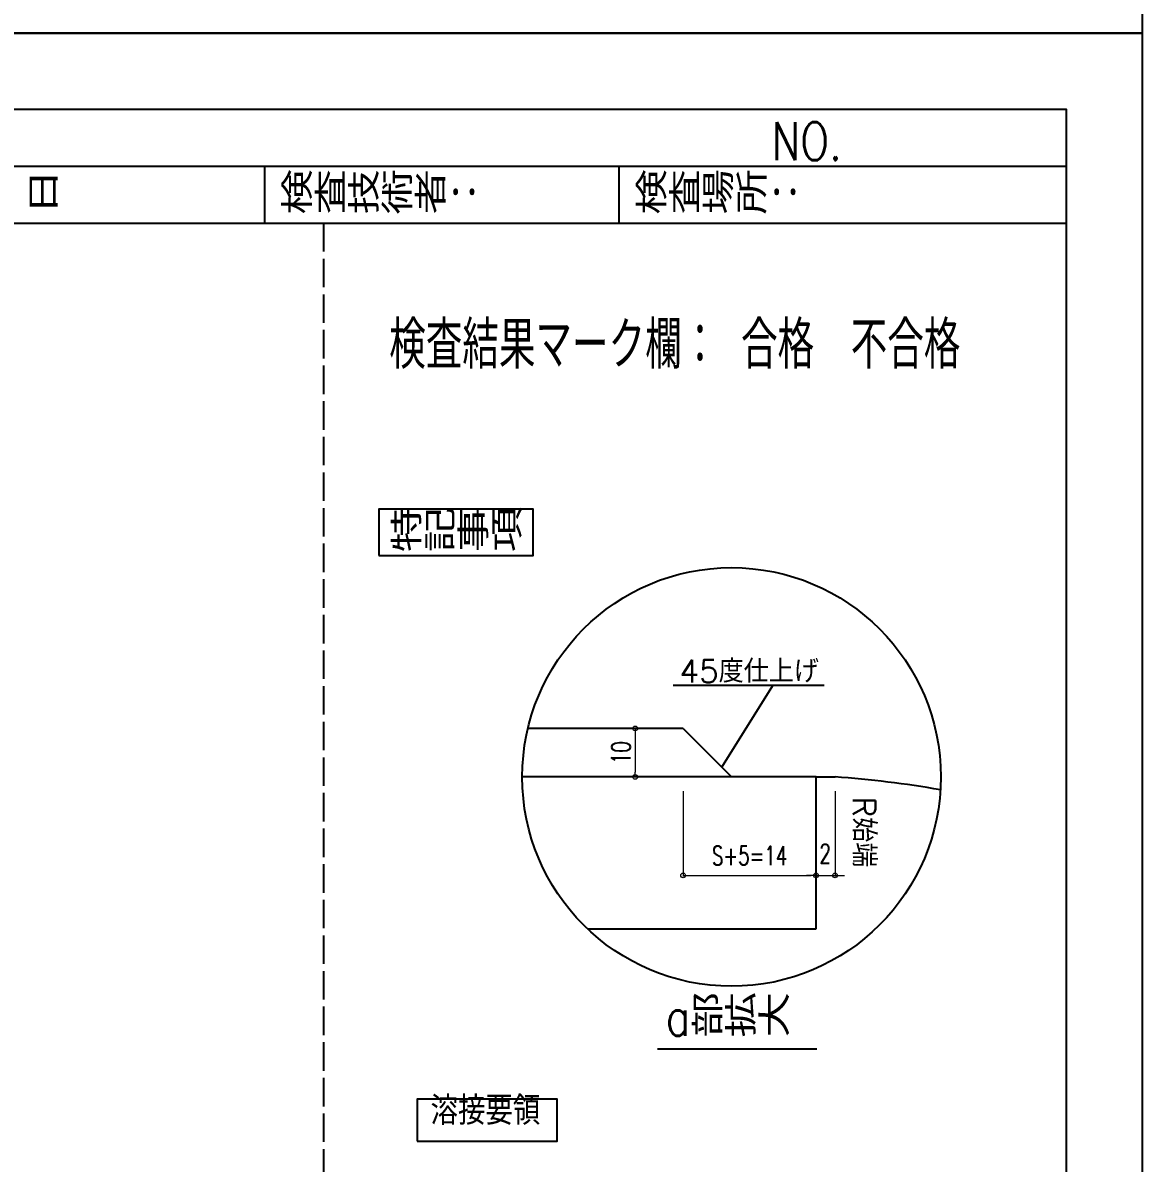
# Model space of a CAD drawing. Header units: millimetres. Extents: x -4568 to 36914, y -114 to 17788.
# Drawn here: x 5549 to 6728, y 14223 to 15423 of the extents above; entities that cross this region are included whole.
import ezdxf
from ezdxf.enums import TextEntityAlignment as Align

# ---------------------------------------------------------------- set-up
doc = ezdxf.new("R2010")
doc.units = ezdxf.units.MM
doc.header["$LTSCALE"] = 5
doc.linetypes.add('DASHED', pattern=[7.5, 6, -1.5])
doc.layers.get('0').update_dxf_attribs({"color": 255})
doc.layers.get('DEFPOINTS').update_dxf_attribs({"color": 255})
for name, color, linetype in [('LAYER6', 7, 'Continuous'), ('寸法', 4, 'Continuous'), ('溶接', 241, 'Continuous'), ('金物', 142, 'Continuous')]:
    doc.layers.add(name, color=color, linetype=linetype)
doc.styles.add('DLSTANDARD1', font='monotxt.shx', dxfattribs={"width": 0.6, "bigfont": 'extfont'})
doc.styles.add('KANJI', font='simplex.shx', dxfattribs={"width": 0.7, "bigfont": 'extfont2.shx'})
doc.styles.get("Standard").update_dxf_attribs({"font": 'simplex.shx', "width": 0.7, "height": 2.5, "bigfont": '@extfont2.shx'})
doc.styles.add('SUNPOU', font='simplex.shx', dxfattribs={"width": 0.7, "bigfont": 'extfont2.shx'})
doc.dimstyles.new('一般寸法-小さめ', dxfattribs={"dimscale": 10, "dimtxt": 2, "dimasz": 0.5, "dimexe": 0.125, "dimexo": 1.5, "dimgap": 0.5, "dimtad": 1, "dimtxsty": 'KANJI', "dimblk": 'ORIGIN', "dimcen": 0, "dimclrd": 256, "dimclre": 256, "dimclrt": 256, "dimadec": 0, "dimazin": 0, "dimtfac": 1, "dimtmove": 2, "dimatfit": 2, "dimfxl": 0, "dimtolj": 2, "dimlwd": 5, "dimlwe": 5, "dimarcsym": 0})

# ---------------------------------------------------------------- blocks, each defined once
blk = doc.blocks.new('_Origin')
at = {"color": 0, "linetype": 'ByBlock', "lineweight": -2}
blk.add_line((0, 0), (-1, 0), dxfattribs=at)
blk.add_circle((0, 0), 0.5, dxfattribs=at)
blk = doc.blocks.new('*D1005')
at = {"layer": 'DEFPOINTS', "color": 0, "ltscale": 4, "transparency": 16777216}
for p in [(6244.5, 14629.3), (6384.5, 14629.3), (6384.5, 14525.6)]:
    blk.add_point(p, dxfattribs=at)
at = {"layer": '寸法', "lineweight": 5, "ltscale": 4, "transparency": 16777216}
for p, q in [((6244.5, 14614.3), (6244.5, 14524.3)), ((6384.5, 14614.3), (6384.5, 14524.3)), ((6249.5, 14525.6), (6379.5, 14525.6))]:
    blk.add_line(p, q, dxfattribs=at)
at = {"layer": '寸法', "lineweight": 5, "ltscale": 4, "transparency": 16777216, "xscale": 5, "yscale": 5, "zscale": 5, "rotation": 180}
blk.add_blockref('_Origin', (6244.5, 14525.6), dxfattribs=at)
at = {"layer": '寸法', "lineweight": 5, "ltscale": 4, "transparency": 16777216, "xscale": 5, "yscale": 5, "zscale": 5}
blk.add_blockref('_Origin', (6384.5, 14525.6), dxfattribs=at)
at = {"layer": '寸法', "ltscale": 4, "transparency": 16777216, "insert": (6314.5, 14546.4), "char_height": 20, "attachment_point": 5, "style": 'KANJI'}
blk.add_mtext('\\A2;S+5=14', dxfattribs=at)
blk = doc.blocks.new('*D1006')
at = {"layer": 'DEFPOINTS', "color": 0, "ltscale": 4, "transparency": 16777216}
for p in [(6384.5, 14629.3), (6404.5, 14629.3), (6404.5, 14525.6)]:
    blk.add_point(p, dxfattribs=at)
at = {"layer": '寸法', "lineweight": 5, "ltscale": 4, "transparency": 16777216}
for p, q in [((6384.5, 14614.3), (6384.5, 14524.3)), ((6404.5, 14614.3), (6404.5, 14524.3)), ((6379.5, 14525.6), (6374.5, 14525.6)), ((6384.5, 14525.6), (6404.5, 14525.6)), ((6409.5, 14525.6), (6414.5, 14525.6))]:
    blk.add_line(p, q, dxfattribs=at)
at = {"layer": '寸法', "lineweight": 5, "ltscale": 4, "transparency": 16777216, "xscale": 5, "yscale": 5, "zscale": 5}
blk.add_blockref('_Origin', (6384.5, 14525.6), dxfattribs=at)
at = {"layer": '寸法', "lineweight": 5, "ltscale": 4, "transparency": 16777216, "xscale": 5, "yscale": 5, "zscale": 5, "rotation": 180}
blk.add_blockref('_Origin', (6404.5, 14525.6), dxfattribs=at)
at = {"layer": '寸法', "ltscale": 4, "transparency": 16777216, "insert": (6394.1, 14548.6), "char_height": 20, "attachment_point": 5, "style": 'KANJI'}
blk.add_mtext('\\A2;2', dxfattribs=at)
blk = doc.blocks.new('*D1034')
at = {"layer": 'DEFPOINTS', "color": 0, "linetype": 'Continuous', "transparency": 16777216}
for p in [(6244.5, 14680.3), (6194.1, 14629.3), (6244.5, 14629.3)]:
    blk.add_point(p, dxfattribs=at)
at = {"layer": '寸法', "linetype": 'Continuous', "lineweight": 5, "transparency": 16777216}
for p, q in [((6229.5, 14680.3), (6192.9, 14680.3)), ((6194.1, 14675.3), (6194.1, 14634.3)), ((6229.5, 14629.3), (6192.9, 14629.3))]:
    blk.add_line(p, q, dxfattribs=at)
at = {"layer": '寸法', "linetype": 'Continuous', "lineweight": 5, "transparency": 16777216, "xscale": 5, "yscale": 5, "zscale": 5}
for p, rotation in [((6194.1, 14680.3), 90), ((6194.1, 14629.3), 270)]:
    blk.add_blockref('_Origin', p, dxfattribs=dict(at, rotation=rotation))
at = {"layer": '寸法', "linetype": 'Continuous', "transparency": 16777216, "insert": (6179.1, 14654.8), "char_height": 20, "attachment_point": 5, "rotation": 90, "style": 'KANJI'}
blk.add_mtext('\\A2;10', dxfattribs=at)

msp = doc.modelspace()

# ---------------------------------------------------------------- linework, layer by layer
at = {"linetype": 'Continuous', "lineweight": -3}
for p, q in [((3444, 15272.38), (6648, 15272.38)), ((5804, 15212.38), (5804, 15272.38)), ((6177.301, 15212.38), (6177.301, 15272.38)), ((3444, 15212.38), (6648, 15212.38))]:
    msp.add_line(p, q, dxfattribs=at)
at = {"linetype": 'DASHED', "lineweight": -3}
msp.add_line((5865.799, 15212.38), (5865.799, 13736.38), dxfattribs=at)
at = {"linetype": 'Continuous', "lineweight": -3}
for points in [[(3364, 17788.38), (6728, 17788.38), (6728, 15412.38), (3364, 15412.38)], [(3364, 15412.38), (6728, 15412.38), (6728, 13036.38), (3364, 13036.38)], [(3444, 15332.38), (6648, 15332.38), (6648, 13116.38), (3444, 13116.38)]]:
    msp.add_lwpolyline(points, close=True, dxfattribs=at)
at = {"layer": '寸法', "ltscale": 4}
for p, q in [((6393.087, 14725.409), (6233.967, 14725.409)), ((6285.29, 14639.463), (6338.956, 14725.409))]:
    msp.add_line(p, q, dxfattribs=at)
at = {"layer": '寸法'}
msp.add_line((6217.396, 14343.033), (6385.396, 14343.033), dxfattribs=at)
at = {"layer": '寸法', "linetype": 'Continuous'}
for points in [[(5924.215, 14862.462), (6086.578, 14862.462), (6086.578, 14911.207), (5924.215, 14911.207)], [(5964.368, 14245.692), (6111.97, 14245.692), (6111.97, 14290.005), (5964.368, 14290.005)]]:
    msp.add_lwpolyline(points, close=True, dxfattribs=at)
msp.add_circle((6295.49, 14629.263), 220.401, dxfattribs=at)
at = {"layer": '溶接'}
msp.add_line((6244.49, 14680.263), (6081.071, 14680.263), dxfattribs=at)
at = {"layer": '溶接', "ltscale": 4}
msp.add_line((6244.49, 14680.263), (6295.49, 14629.263), dxfattribs=at)
at = {"layer": '金物', "color": 153}
for p, q in [((6384.49, 14629.263), (6075.09, 14629.263)), ((6384.49, 14469.263), (6384.49, 14629.263)), ((6143.91, 14469.263), (6384.49, 14469.263))]:
    msp.add_line(p, q, dxfattribs=at)
at = {"layer": '金物', "color": 153, "ltscale": 5}
msp.add_line((6384.49, 14629.263), (6404.49, 14629.263), dxfattribs=at)
at = {"layer": '金物', "color": 153, "ltscale": 4}
msp.add_arc((6326.591, 13532.025), 1100, 80.112723, 85.939059, dxfattribs=at)

# ---------------------------------------------------------------- texts
at = {"color": 0, "linetype": 'Continuous', "ltscale": 6, "style": 'DLSTANDARD1', "width": 0.875}
msp.add_text('溶接要領', height=30, dxfattribs=at).set_placement((5978.567, 14253.972), align=Align.BOTTOM_LEFT)
at = {"layer": 'LAYER6', "color": 0, "linetype": 'Continuous', "lineweight": -3, "width": 0.8}
for s, p in [('NO.', (6337.789, 15278.589)), ('日付\u3000\u3000\u3000年\u3000\u3000月\u3000\u3000日', (5165.219, 15223.306)), ('検査技術者：', (5819.744, 15223.306)), ('検査場所：', (6193.044, 15223.306)), ('特記事項', (5935.011, 14867.813)), ('a部拡大', (6225.95, 14356.809))]:
    msp.add_text(s, height=40, dxfattribs=at).set_placement(p)
at = {"layer": 'LAYER6', "color": 0, "linetype": 'Continuous', "lineweight": -3, "style": 'SUNPOU', "width": 0.7}
msp.add_text('検査結果マーク欄： 合格\u3000不合格', height=50, dxfattribs=at).set_placement((5935.011, 15059.176))
at = {"layer": '寸法', "ltscale": 4, "style": 'SUNPOU'}
msp.add_text('45度仕上げ', height=24, dxfattribs=at).set_placement((6387.51, 14740.62), align=Align.MIDDLE_RIGHT)
msp.add_text('R始端', height=24, rotation=270, dxfattribs=at).set_placement((6423.186, 14608.544))

# ---------------------------------------------------------------- dimensions: what is measured, and where the dimension line sits
at = {"layer": '寸法', "linetype": 'Continuous'}
dim = msp.add_linear_dim(base=(6194.114, 14629.263), p1=(6244.49, 14680.263), p2=(6244.49, 14629.263), angle=90, text='10', dimstyle='一般寸法-小さめ', dxfattribs=at)
dim.commit()
dim.dimension.update_dxf_attribs({"geometry": '*D1034', "text_midpoint": (6179.114, 14654.763)})
at = {"layer": '寸法', "ltscale": 4}
dim = msp.add_linear_dim(base=(6384.49, 14525.574), p1=(6244.49, 14629.263), p2=(6384.49, 14629.263), text='S+5=<>', dimstyle='一般寸法-小さめ', override={"dimlfac": 0.1}, dxfattribs=at)
dim.commit()
dim.dimension.update_dxf_attribs({"geometry": '*D1005', "text_midpoint": (6314.49, 14546.388), "dimtype": 160})
dim = msp.add_linear_dim(base=(6404.49, 14525.574), p1=(6384.49, 14629.263), p2=(6404.49, 14629.263), dimstyle='一般寸法-小さめ', override={"dimlfac": 0.1}, dxfattribs=at)
dim.commit()
dim.dimension.update_dxf_attribs({"geometry": '*D1006', "text_midpoint": (6394.112, 14548.586), "dimtype": 160})

doc.saveas('drawing.dxf')
